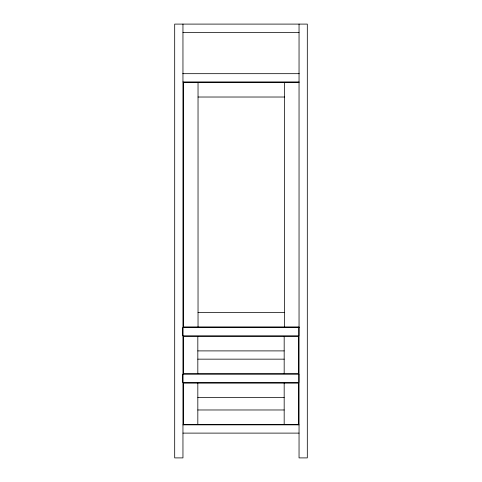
<?xml version="1.0" encoding="UTF-8"?>
<svg xmlns="http://www.w3.org/2000/svg" width="482" height="482" viewBox="0 0 482 482"><rect width="100%" height="100%" fill="white"/><g stroke="black" fill="none" stroke-linecap="round" stroke-linejoin="round"><path stroke-width="0.72" d="M182.955 32.36L299.045 32.36M182.744 73.68L299.256 73.68M182.955 81.94L299.045 81.94M299.045 82.561L183.576 82.561L183.576 326.935L299.045 326.935M198.036 97.021L284.585 97.021M198.036 312.475L284.585 312.475M299.256 327.555L182.744 327.555L182.744 335.815L298.84 335.815L298.84 327.555M197.825 350.896L284.175 350.896M197.825 359.156L284.175 359.156M197.825 397.584L284.175 397.584M197.825 409.977L284.175 409.977M182.955 424.847L299.045 424.847M182.955 433.113L299.045 433.113M299.045 24.1L299.045 457.9L307.311 457.9L307.311 24.1L174.689 24.1L174.689 457.9L182.955 457.9L182.955 24.1M284.585 82.561L284.585 326.935M284.175 336.436L284.175 373.616M284.175 383.124L284.175 424.437M198.036 82.561L198.036 326.935M197.825 336.436L197.825 373.616M197.825 383.124L197.825 424.437M298.635 336.436L183.365 336.436L183.365 373.616L298.635 373.616L298.635 336.436M298.84 374.237L182.744 374.237L182.744 382.503L298.84 382.503L298.84 374.237M298.635 383.124L183.365 383.124L183.365 424.437L298.635 424.437L298.635 383.124"/></g></svg>
